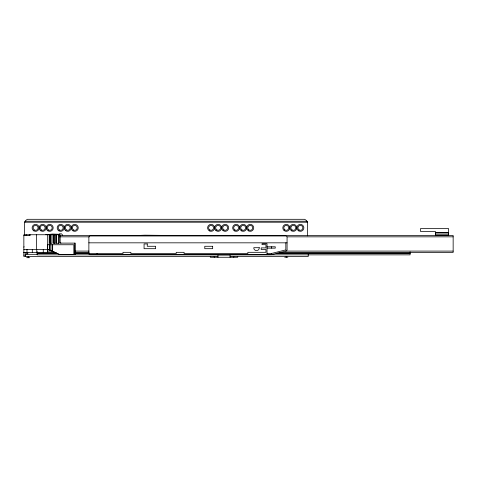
<?xml version="1.0" encoding="UTF-8"?>
<svg xmlns="http://www.w3.org/2000/svg" width="477" height="477" viewBox="0 0 477 477"><rect width="100%" height="100%" fill="white"/><g stroke="black" fill="none" stroke-linecap="round" stroke-linejoin="round"><path stroke-width="0.72" d="M217.935 256.519L23.85 256.519L23.85 234.738L60.162 234.738L60.156 242.34A0.763 0.739 90 0 0 60.215 242.644A0.793 0.763 89.3 0 0 60.507 242.996A0.823 0.793 88.4 0 0 60.788 243.109L75.241 243.121L75.241 254.617L59.691 254.617A107.492 6.434 24.1 0 0 52.655 251.367L49.793 250.157L49.793 244.749M23.85 247.169L24.106 246.722M45.786 234.738L52.464 234.046L59.404 234.279L59.404 233.813L61.455 233.813L62.445 234.803L62.469 235.501M136.971 235.501L144.805 235.185L173.163 235.501M435.525 232.371L448.452 232.371M435.525 232.621L448.452 232.621M435.525 233.968L448.452 233.968M435.525 235.113L448.452 235.113M23.85 235.525L30.117 235.525L30.117 234.738M59.559 235.501L453.15 235.501L453.15 252.422L279.647 252.422M59.583 236.836L89.259 236.836M287.202 236.836L453.15 236.836M88.871 242.829L287.071 242.829M23.85 249.525L48.839 249.525M47.318 251.093L52.53 251.093M74.871 251.093L89.02 251.093M285.604 251.093L453.15 251.093M23.85 252.416L55.511 252.422M74.871 252.422L89.02 252.422M23.85 252.756L27.571 252.756M37.17 253.209L56.519 253.209M75.127 253.209L89.271 253.209M277.578 253.209L410.065 253.209M37.17 253.448L57.264 253.448M75.127 253.448L122.988 253.531L122.988 252.327L130.859 252.327L130.859 253.531L176.222 253.531L176.222 252.327L184.092 252.327L184.092 253.531L247.867 253.531L247.867 252.315L265.957 252.315L265.957 249.501L261.187 249.501L261.187 247.897L265.957 247.897L265.957 244.671L262.046 244.671L262.046 243.675L267.025 243.675L267.025 246.782L275.253 246.782L275.253 248.147L267.025 248.147L267.025 253.531L271.258 253.531L285.824 249.894L285.824 242.829M276.088 253.448L410.065 253.448M25.418 254.324L37.325 254.324M218.031 254.855L37.17 254.855L37.17 251.826M229.944 254.855L410.065 254.855L410.065 251.826M23.85 255.106L25.418 255.106M230.081 256.519L308.22 256.519L308.22 254.324M284.721 257.222L287.852 257.222M26.593 257.693L29.723 257.693M48.398 249.525L49.793 250.157M88.895 253.531L88.937 253.71A1.437 1.389 -90 0 0 89.909 254.64M448.452 235.501L448.452 228.453L420.636 228.453L420.636 231.589L435.525 231.589L435.525 235.501M307.438 235.853L307.438 223.224A3.917 3.917 0 0 0 305.483 219.831L304.57 219.307L27.499 219.307L26.593 219.831A3.917 3.917 0 0 0 24.631 223.224L24.631 235.107M287.071 249.68L287.071 237.385A1.407 1.407 0 0 0 285.657 235.972L90.284 235.972A1.407 1.407 0 0 0 88.871 237.385L88.871 253.287A1.407 1.407 0 0 0 90.284 254.694L271.401 254.694L286.003 251.045A1.407 1.407 0 0 0 287.023 250.049M286.289 256.519L286.289 257.222M271.479 246.782L271.479 248.147M271.479 253.478L271.479 254.676M267.096 246.782L267.096 248.147M267.096 253.531L267.096 254.694M237.719 256.519L237.719 257.264L210.297 257.264L210.297 256.519M233.802 256.519L233.802 257.264M230.081 257.264L230.081 255.07L217.935 255.07L217.935 257.264M214.215 256.519L214.215 257.264M97.058 253.531L97.058 254.694M74.722 243.121L74.722 254.617M73.84 254.617L73.84 244.749L47.652 244.749L47.652 249.525M59.19 234.738L59.19 243.288L56.56 243.288L56.56 234.738M58.355 234.738L58.355 243.288M56.674 234.738L56.674 243.288M55.606 234.738L55.606 243.288L53.603 243.288L53.603 234.738M54.36 234.738L54.36 243.288M53.776 234.738L53.776 243.288M52.655 244.749L52.655 251.367M52.303 244.749L52.303 251.212M52.029 234.738L52.029 243.288L50.025 243.288L50.025 234.738M50.902 244.749L50.902 250.622M50.783 234.738L50.783 243.288M50.198 234.738L50.198 243.288M49.566 244.749L49.566 250.055M49.232 234.738L49.232 244.749M47.67 234.738L47.67 249.525M47.491 249.483L47.491 252.416M43.264 249.483L43.264 252.416M37.635 252.035L37.635 252.422M36.777 249.471L36.777 252.416M36.538 234.738L36.538 249.525M32.299 249.471L32.299 252.416M29.335 234.738L29.335 235.525M28.161 256.519L28.161 257.693M27.767 252.416L27.767 253.818L25.418 253.818L25.418 256.519M26.986 249.447L26.986 252.416M26.199 234.738L26.199 235.525M60.937 243.121A0.787 0.781 -90 0 1 60.15 242.34M58.248 253.847A109.197 6.541 24.1 0 0 55.743 252.691A109.4 6.553 24.1 0 0 49.304 249.739M59.076 254.235A109.197 6.541 24.1 0 1 59.905 254.617M306.89 221.227L25.18 221.227A4.853 4.239 0 0 0 24.768 222.21L307.307 222.21A4.853 4.239 0 0 0 306.89 221.227M147.268 243.932L144.072 243.932L144.072 248.69L155.639 248.69L155.639 246.281L147.268 246.281L147.268 243.932M212.676 246.281L204.782 246.281L204.782 248.69L212.676 248.69L212.676 246.281M259.255 247.694L253.782 247.694A2.743 2.743 0 0 0 256.519 250.622A2.743 2.743 0 0 0 259.255 247.694M34.368 229.986A2.468 2.468 0 0 0 38.071 227.845A2.468 2.468 0 0 0 34.368 225.71A2.468 2.468 0 0 0 34.368 229.986M33.855 230.862A3.488 3.488 0 0 0 39.084 227.845A3.488 3.488 0 0 0 33.855 224.828A3.488 3.488 0 0 0 33.855 230.862M41.416 229.986A2.468 2.468 0 0 0 45.118 227.845A2.468 2.468 0 0 0 41.416 225.71A2.468 2.468 0 0 0 41.416 229.986M48.469 229.986A2.468 2.468 0 0 0 52.172 227.845A2.468 2.468 0 0 0 48.469 225.71A2.468 2.468 0 0 0 48.469 229.986M40.909 230.862A3.488 3.488 0 0 0 46.138 227.845A3.488 3.488 0 0 0 40.909 224.828A3.488 3.488 0 0 0 40.909 230.862M47.956 230.862A3.488 3.488 0 0 0 53.185 227.845A3.488 3.488 0 0 0 47.956 224.828A3.488 3.488 0 0 0 47.956 230.862M59.434 229.986A2.468 2.468 0 0 0 63.137 227.845A2.468 2.468 0 0 0 59.434 225.71A2.468 2.468 0 0 0 59.434 229.986M66.488 229.986A2.468 2.468 0 0 0 70.191 227.845A2.468 2.468 0 0 0 66.488 225.71A2.468 2.468 0 0 0 66.488 229.986M73.536 229.986A2.468 2.468 0 0 0 77.238 227.845A2.468 2.468 0 0 0 73.536 225.71A2.468 2.468 0 0 0 73.536 229.986M58.927 230.862A3.488 3.488 0 0 0 64.156 227.845A3.488 3.488 0 0 0 58.927 224.828A3.488 3.488 0 0 0 58.927 230.862M65.528 230.558A3.488 3.488 0 0 0 71.162 228.394A3.488 3.488 0 0 0 66.47 224.589A3.488 3.488 0 0 0 65.528 230.558M73.029 230.862A3.488 3.488 0 0 0 78.258 227.845A3.488 3.488 0 0 0 73.029 224.828A3.488 3.488 0 0 0 73.029 230.862M223.946 229.986A2.468 2.468 0 0 0 227.648 227.845A2.468 2.468 0 0 0 223.946 225.71A2.468 2.468 0 0 0 223.946 229.986M222.986 230.558A3.488 3.488 0 0 0 228.626 228.394A3.488 3.488 0 0 0 223.934 224.589A3.488 3.488 0 0 0 222.986 230.558M216.898 229.986A2.468 2.468 0 0 0 220.601 227.845A2.468 2.468 0 0 0 216.898 225.71A2.468 2.468 0 0 0 216.898 229.986M209.85 229.986A2.468 2.468 0 0 0 213.547 227.845A2.468 2.468 0 0 0 209.85 225.71A2.468 2.468 0 0 0 209.85 229.986M215.938 230.558A3.488 3.488 0 0 0 221.572 228.394A3.488 3.488 0 0 0 216.88 224.589A3.488 3.488 0 0 0 215.938 230.558M248.696 229.765A2.468 2.468 0 0 0 252.691 228.233A2.468 2.468 0 0 0 249.364 225.543A2.468 2.468 0 0 0 248.696 229.765M209.337 230.862A3.488 3.488 0 0 0 214.567 227.845A3.488 3.488 0 0 0 209.337 224.828A3.488 3.488 0 0 0 209.337 230.862M241.964 229.986A2.468 2.468 0 0 0 245.667 227.845A2.468 2.468 0 0 0 241.964 225.71A2.468 2.468 0 0 0 241.964 229.986M234.917 229.986A2.468 2.468 0 0 0 238.619 227.845A2.468 2.468 0 0 0 234.917 225.71A2.468 2.468 0 0 0 234.917 229.986M248.505 230.862A3.488 3.488 0 0 0 253.734 227.845A3.488 3.488 0 0 0 248.505 224.828A3.488 3.488 0 0 0 248.505 230.862M241.457 230.862A3.488 3.488 0 0 0 246.687 227.845A3.488 3.488 0 0 0 241.457 224.828A3.488 3.488 0 0 0 241.457 230.862M234.41 230.862A3.488 3.488 0 0 0 239.639 227.845A3.488 3.488 0 0 0 234.41 224.828A3.488 3.488 0 0 0 234.41 230.862M299.157 229.986A2.468 2.468 0 0 0 302.853 227.845A2.468 2.468 0 0 0 299.157 225.71A2.468 2.468 0 0 0 299.157 229.986M298.644 230.862A3.488 3.488 0 0 0 303.873 227.845A3.488 3.488 0 0 0 298.644 224.828A3.488 3.488 0 0 0 298.644 230.862M292.103 229.986A2.468 2.468 0 0 0 295.806 227.845A2.468 2.468 0 0 0 292.103 225.71A2.468 2.468 0 0 0 292.103 229.986M291.596 230.862A3.488 3.488 0 0 0 296.825 227.845A3.488 3.488 0 0 0 291.596 224.828A3.488 3.488 0 0 0 291.596 230.862M284.733 229.765A2.468 2.468 0 0 0 288.722 228.233A2.468 2.468 0 0 0 285.401 225.543A2.468 2.468 0 0 0 284.733 229.765M284.095 230.558A3.488 3.488 0 0 0 289.73 228.394A3.488 3.488 0 0 0 285.037 224.589A3.488 3.488 0 0 0 284.095 230.558"/></g></svg>
